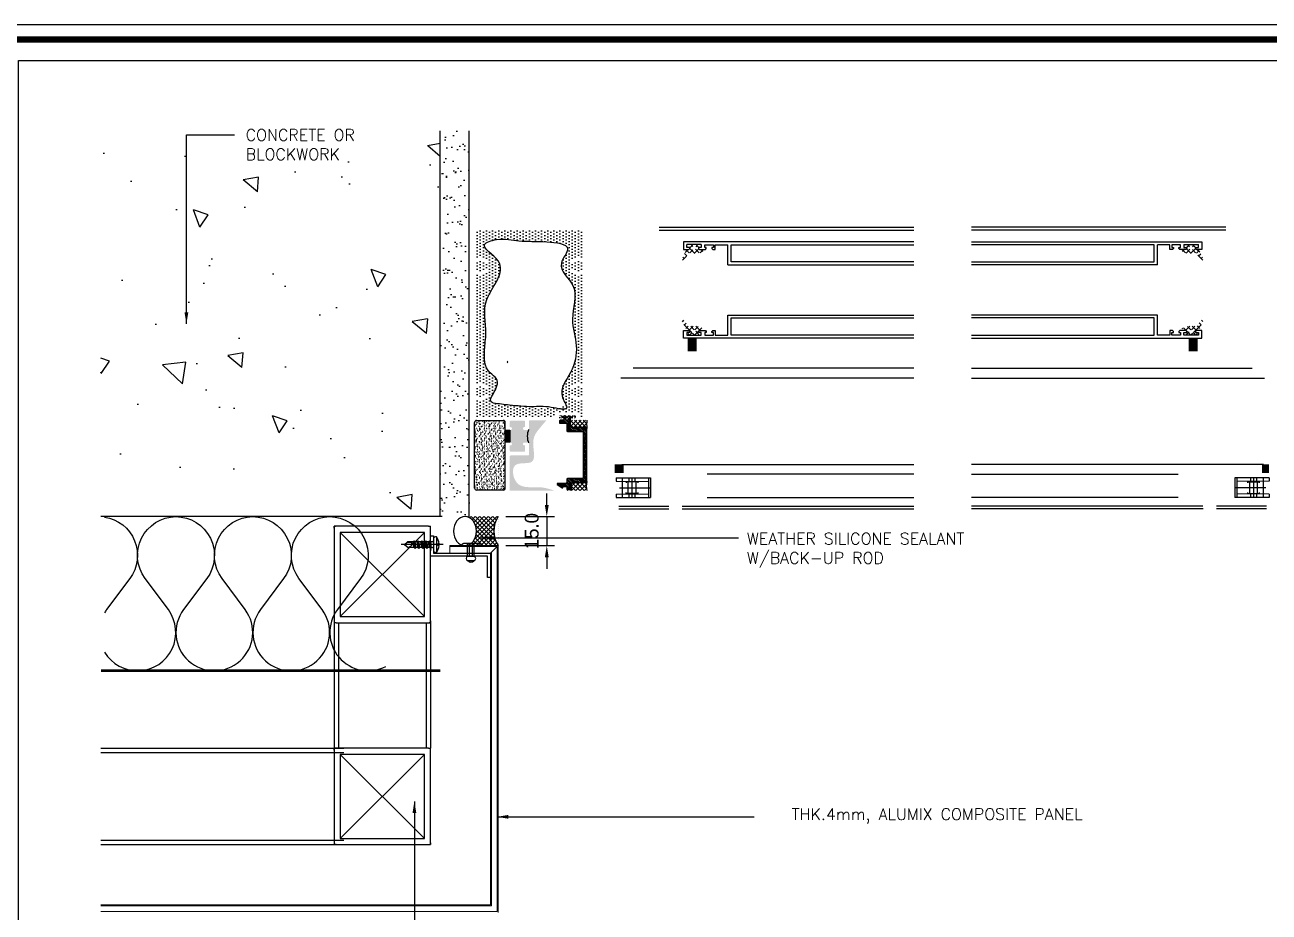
# Model space of a CAD drawing. Header units: millimetres. Extents: x 7297 to 60227, y -7497 to 19324.
# Drawn here: x 25309 to 25953, y 16685 to 17145 of the extents above; entities that cross this region are included whole.
import ezdxf

# ---------------------------------------------------------------- set-up
doc = ezdxf.new("R2010")
doc.units = ezdxf.units.MM
for name, color, linetype in [('NS_AL_MOLD', 7, 'Continuous'), ('NS_CAULKING', 8, 'Continuous'), ('NS_COL_D-GREY', 8, 'Continuous'), ('NS_COL_L-GREY', 8, 'Continuous'), ('NS_COL_RED', 1, 'Continuous'), ('NS_COL_WHITE', 7, 'Continuous'), ('NS_CON', 8, 'Continuous'), ('NS_CON_LINE', 2, 'Continuous'), ('NS_DIM', 1, 'Continuous'), ('NS_FORM', 7, 'Continuous'), ('NS_FRAME', 253, 'Continuous'), ('NS_INSUL', 8, 'Continuous'), ('NS_PIPE_FRAME', 2, 'Continuous'), ('NS_RIVET_SCREW', 1, 'Continuous'), ('NS_TEXT', 2, 'Continuous'), ('NS_WATERPROOF', 150, 'Continuous')]:
    doc.layers.add(name, color=color, linetype=linetype)
doc.layers.add('NS_AL_PANEL', color=32, linetype='Continuous', lineweight=9)
doc.styles.add('Expo M', font='Expo M.ttf')
doc.styles.add('style1', font='simplex.shx')
doc.dimstyles.new('N-SPACE', dxfattribs={"dimscale": 4, "dimtxt": 1.8, "dimasz": 1.5, "dimexe": 1, "dimexo": 1, "dimgap": 1, "dimtad": 1, "dimtoh": 1, "dimdec": 1, "dimzin": 1, "dimdsep": 46, "dimtxsty": 'Expo M', "dimcen": 2, "dimclrd": 1, "dimclre": 1, "dimclrt": 2, "dimadec": 1, "dimazin": 0, "dimtfac": 1, "dimtdec": 1, "dimtix": 1, "dimtmove": 1, "dimatfit": 3, "dimfxl": 1, "dimtolj": 1, "dimtzin": 1, "dimarcsym": 0})
pattern_1 = [(135, (30496.1913, -19213.9376), (-1.122532015, -1.122532015), []), (225, (30496.1913, -19213.9376), (1.122532015, -1.122532015), [])]
pattern_2 = [(135, (26974.8734, 16325.1865), (-1.3258252, -1.3258252), []), (225, (26974.8734, 16325.1865), (1.3258252, -1.3258252), [])]

# ---------------------------------------------------------------- blocks, each defined once
blk = doc.blocks.new('AL-TEMPLATE')
at = {"color": 7, "ltscale": 2}
blk.add_lwpolyline([(1972.34, 1515.25), (1972.34, 921.25), (2812.34, 921.25), (2812.34, 1515.25)], close=True, dxfattribs=at)
at = {"color": 8, "const_width": 2.5}
blk.add_lwpolyline([(1976.34, 1509.45), (2808.34, 1509.45), (2808.34, 927.05), (1976.34, 927.05)], close=True, dxfattribs=at)
at = {"color": 9}
blk.add_lwpolyline([(1984.07, 1501.32), (2709.08, 1501.32), (2709.08, 935.18), (1984.07, 935.18)], close=True, dxfattribs=at)
blk = doc.blocks.new('*D892')
at = {"layer": 'NS_DIM', "color": 1, "lineweight": -2, "transparency": 16777216}
for p, q in [((25579.14, 16896.06), (25579.14, 16902.06)), ((25557.94, 16890.06), (25583.14, 16890.06)), ((25579.14, 16890.06), (25579.14, 16875.06)), ((25557.94, 16875.06), (25583.14, 16875.06)), ((25579.14, 16869.06), (25579.14, 16863.06))]:
    blk.add_line(p, q, dxfattribs=at)
at = {"layer": 'NS_DIM', "color": 1, "transparency": 16777216}
for points in [[(25578.14, 16896.06), (25580.14, 16896.06), (25579.14, 16890.06)], [(25578.14, 16869.06), (25580.14, 16869.06), (25579.14, 16875.06)]]:
    blk.add_solid(points, dxfattribs=at)
at = {"layer": 'NS_DIM', "color": 2, "transparency": 16777216, "insert": (25571.36, 16882.56), "char_height": 7.2, "attachment_point": 5, "rotation": 90, "style": 'Expo M'}
blk.add_mtext('\\A1;15.0', dxfattribs=at)
blk = doc.blocks.new('피스')
for p, q in [((-4, 1.5), (-4, 1)), ((-4, 1.5), (4, 1.5)), ((-3, 0), (3, 0)), ((-0.5, 2.98), (-0.4, 2.3)), ((-0.4, 2.3), (0.4, 2.3)), ((0, 4.99), (0, -16.77)), ((0.5, 2.98), (0.4, 2.3)), ((4, 1.5), (4, 1)), ((2, -1.5), (-2, -2)), ((-1.5, -1.5), (-2, -2)), ((-2, -2), (-1.5, -2.5)), ((-1.5, -3.5), (-2, -4)), ((2, -3.5), (-2, -4)), ((-2, -4), (-1.5, -4.5)), ((-1.5, -5.5), (-2, -6)), ((2, -5.5), (-2, -6)), ((-2, -6), (-1.5, -6.5)), ((-1.5, -0.5), (-1.5, -1.5)), ((1.5, -1), (-1.5, -1.5)), ((1.5, -2), (-1.5, -2.5)), ((-1.5, -2.5), (-1.5, -3.5)), ((1.5, -3), (-1.5, -3.5)), ((1.5, -4), (-1.5, -4.5)), ((-1.5, -4.5), (-1.5, -5.5)), ((1.5, -5), (-1.5, -5.5)), ((1.5, -6), (-1.5, -6.5)), ((1.5, -0.5), (1.5, -1)), ((1.5, -1), (2, -1.5)), ((2, -1.5), (1.5, -2)), ((1.5, -2), (1.5, -3)), ((1.5, -3), (2, -3.5)), ((2, -3.5), (1.5, -4)), ((1.5, -4), (1.5, -5)), ((1.5, -5), (2, -5.5)), ((2, -5.5), (1.5, -6)), ((1.5, -6), (1.5, -7)), ((-1.5, -7.5), (-2, -8)), ((2, -7.5), (-2, -8)), ((-2, -8), (-1.5, -8.5)), ((-1.5, -9.5), (-2, -10)), ((2, -9.5), (-2, -10)), ((-2, -10), (-1.5, -10.5)), ((-1.5, -6.5), (-1.5, -7.5)), ((1.5, -7), (-1.5, -7.5)), ((1.5, -8), (-1.5, -8.5)), ((-1.5, -8.5), (-1.5, -9.5)), ((1.5, -9), (-1.5, -9.5)), ((1.5, -10), (-1.5, -10.5)), ((-1.5, -10.5), (-1.5, -13.5)), ((-1.27, -13.54), (-1.27, -11.97)), ((1.5, -13.03), (0.6, -11.47)), ((1.5, -7), (2, -7.5)), ((2, -7.5), (1.5, -8)), ((1.5, -8), (1.5, -9)), ((1.5, -9), (2, -9.5)), ((2, -9.5), (1.5, -10)), ((1.5, -10), (1.5, -13.03)), ((0, -15), (-1.5, -13.5)), ((0, -15), (-1.27, -13.54)), ((0, -15), (1.5, -13.03))]:
    blk.add_line(p, q)
for centre, radius, start, end in [((0, -3.08), 6.08, 94.71456, 131.11209), ((-3, 1), 1, 180, 270), ((-2, -0.5), 0.5, 0, 90), ((0, -3.08), 6.08, 48.88791, 85.28544), ((2, -0.5), 0.5, 90, 180), ((3, 1), 1, 270, 0), ((-0.27, -11.97), 1, 30.08633, 180)]:
    blk.add_arc(centre, radius, start, end)
blk = doc.blocks.new('N-SCREW')
blk.add_blockref('피스', (17.25, -1.03))
blk = doc.blocks.new('md-01')
blk.add_lwpolyline([(3059.78, 4337.63), (3059.78, 4328.63), (3043.28, 4328.63), (3030.28, 4328.63), (3030.28, 4316.13), (3031.78, 4316.13), (3031.78, 4327.13), (3043.28, 4327.13), (3061.28, 4327.13), (3061.28, 4330.13), (3060.98, 4330.43), (3061.28, 4330.73), (3060.98, 4331.03), (3061.28, 4331.33), (3060.98, 4331.63), (3061.28, 4331.93), (3060.98, 4332.23), (3061.28, 4332.53), (3060.98, 4332.83), (3061.28, 4333.13), (3060.98, 4333.43), (3061.28, 4333.73), (3060.98, 4334.03), (3061.28, 4334.33), (3060.98, 4334.63), (3061.28, 4334.93), (3061.28, 4337.63)], close=True)
at = {"xscale": -1, "rotation": 90}
blk.add_blockref('N-SCREW', (3058.75, 4350.38), dxfattribs=at)
blk = doc.blocks.new('*U98')
for p, q in [((1, 50), (0, 50)), ((0, 49), (0, 50)), ((0, 49), (0, 1)), ((49, 50), (1, 50)), ((3.2, 3.2), (46.8, 46.8)), ((46.8, 3.2), (3.2, 46.8)), ((49, 50), (50, 50)), ((50, 49), (50, 50)), ((50, 1), (50, 49)), ((0, 1), (0, 0)), ((1, 0), (0, 0)), ((50, 1), (50, 0)), ((1, 0), (49, 0)), ((49, 0), (50, 0))]:
    blk.add_line(p, q)
blk.add_lwpolyline([(3.2, 46.8), (3.2, 3.2), (46.8, 3.2), (46.8, 46.8)], close=True)
for centre, start, end in [((1, 49), 90, 180), ((49, 49), 0, 90), ((1, 1), 180, 270), ((49, 1), 270, 0)]:
    blk.add_arc(centre, 1, start, end)

msp = doc.modelspace()

# ---------------------------------------------------------------- hatches: boundary and pattern name
at = {"layer": 'NS_CAULKING'}
msp.add_hatch(color=256, dxfattribs=at).paths.add_polyline_path([(25567.48, 16936.47), (25567.93, 16936.47), (25567.93, 16939.27, 0.414214), (25567.43, 16939.77), (25560.43, 16939.77, 0.414214), (25559.93, 16939.27), (25559.93, 16936.47), (25560.38, 16936.47, -1), (25560.38, 16934.97), (25559.93, 16934.97), (25559.93, 16928.47), (25560.38, 16928.47, -1), (25560.38, 16926.97), (25559.93, 16926.97), (25559.93, 16924.27, 0.414214), (25560.43, 16923.77), (25567.43, 16923.77, 0.414214), (25567.93, 16924.27), (25567.93, 16926.97), (25567.48, 16926.97, -1), (25567.48, 16928.47), (25569.18, 16928.47, -0.198912), (25569.71, 16928.25, -0.200897), (25569.71, 16935.19, -0.198912), (25569.18, 16934.97), (25567.93, 16934.97), (25567.48, 16934.97, -1)])
h = msp.add_hatch(dxfattribs=at)
h.set_pattern_fill('ANSI37', color=256, scale=0.5, angle=90, style=0)
h.set_pattern_definition([(135, (63934.9938, -9242.3961), (-1.122532015, -1.122532015), []), (225, (63934.9938, -9242.3961), (1.122532015, -1.122532015), [])])
edge = h.paths.add_edge_path()
edge.add_ellipse((25536.79, 16882.56), major_axis=(0, -7.5), ratio=0.793089, start_angle=0, end_angle=180, ccw=False)
edge.add_line((25536.79, 16875.06), (25553.94, 16875.06))
edge.add_arc((25565.14, 16882.56), 13.48, 146.20705, 213.79295, ccw=False)
edge.add_line((25553.94, 16890.06), (25536.79, 16890.06))
at = {"layer": 'NS_COL_D-GREY'}
h = msp.add_hatch(dxfattribs=at)
h.set_pattern_fill('DOTS', color=256, angle=90, style=0)
h.set_pattern_definition([(90, (39351.1934, 11658.996), (-1.5875, 0.79375), [0, -1.5875])])
edge = h.paths.add_edge_path(flags=16)
edge.add_spline(control_points=[(25551.56, 16948.95), (25554.3, 16948.46), (25560.82, 16947.7), (25571.45, 16947), (25579.27, 16946.7), (25591.88, 16946.61), (25583.75, 16954.96), (25593.26, 16964.86), (25595.64, 16978.64), (25590.32, 16993.29), (25597.33, 17009.14), (25582.67, 17019.33), (25593.94, 17031.09), (25576.42, 17033.05), (25565.71, 17032.39), (25555.63, 17034.86), (25542.6, 17030.87), (25562.27, 17019.99), (25544.08, 17003.75), (25548.41, 16987.84), (25546.51, 16975.52), (25546.8, 16965.82), (25555.13, 16961.13), (25552.34, 16955.12), (25549.13, 16950), (25551.09, 16949.04), (25551.56, 16948.95)], knot_values=[0, 0, 0, 0, 8.363903, 20.005017, 29.990578, 38.123868, 42.18002, 55.775346, 69.953636, 83.874047, 101.000985, 114.398638, 122.462456, 133.741096, 148.243987, 159.952815, 166.607807, 177.571652, 198.479008, 216.031589, 224.605828, 236.724048, 241.361913, 249.492277, 253.598612, 255.01137, 255.01137, 255.01137, 255.01137], degree=3, periodic=0)
edge = h.paths.add_edge_path()
edge.add_arc((25595.13, 16943.77), 0.5, 360.00111, 450.00202)
edge.add_line((25595.13, 16944.27), (25584.73, 16944.27))
edge.add_arc((25584.73, 16943.77), 0.5, 90.00202, 180.00111)
edge.add_line((25584.23, 16943.77), (25584.23, 16942.27))
edge.add_arc((25583.73, 16942.27), 0.5, 270.00071, 360.00111, ccw=False)
edge.add_line((25583.73, 16941.77), (25541.64, 16941.77))
edge.add_line((25541.64, 16941.77), (25541.64, 16950.45))
edge.add_arc((25542.14, 16950.45), 0.5, 61.56311, 180, ccw=False)
edge.add_arc((25544.64, 16955.07), 4.75, 241.56311, 314.67438)
edge.add_arc((25547.27, 16952.4), 1, 314.67438, 494.67438)
edge.add_arc((25544.64, 16955.07), 2.75, 45.3234, 314.67438, ccw=False)
edge.add_arc((25547.27, 16957.73), 1, 225.3234, 360)
edge.add_line((25548.27, 16957.73), (25548.27, 16957.73))
edge.add_arc((25547.27, 16957.73), 1, 360.00058, 405.3234)
edge.add_arc((25544.64, 16955.07), 4.75, 405.3234, 478.43689)
edge.add_arc((25542.14, 16959.68), 0.5, 180, 298.43689, ccw=False)
edge.add_line((25541.64, 16959.68), (25541.64, 17015.45))
edge.add_arc((25542.14, 17015.45), 0.5, 61.56311, 180, ccw=False)
edge.add_arc((25544.64, 17020.07), 4.75, 241.56311, 314.67438)
edge.add_arc((25547.27, 17017.4), 1, 314.67438, 494.67438)
edge.add_arc((25544.64, 17020.07), 2.75, 45.3234, 314.67438, ccw=False)
edge.add_arc((25547.27, 17022.74), 1, 225.3234, 405.3234)
edge.add_arc((25544.64, 17020.07), 4.75, 405.3234, 478.43689)
edge.add_arc((25542.14, 17024.69), 0.5, 180, 298.43689, ccw=False)
edge.add_line((25541.64, 17024.69), (25541.64, 17038.37))
edge.add_line((25541.64, 17038.37), (25598.24, 17038.37))
edge.add_line((25598.24, 17038.37), (25598.24, 17024.69))
edge.add_arc((25597.74, 17024.69), 0.5, 241.56311, 360, ccw=False)
edge.add_arc((25595.24, 17020.07), 4.75, 421.56311, 494.6766)
edge.add_arc((25592.6, 17022.74), 1, 134.6766, 314.6766)
edge.add_arc((25595.24, 17020.07), 2.75, -134.67438, 134.6766, ccw=False)
edge.add_arc((25592.6, 17017.4), 1, 405.32562, 585.32562)
edge.add_arc((25595.24, 17020.07), 4.75, 225.32562, 298.43689)
edge.add_arc((25597.74, 17015.45), 0.5, 0, 118.43689, ccw=False)
edge.add_line((25598.24, 17015.45), (25598.24, 16959.68))
edge.add_arc((25597.74, 16959.68), 0.5, 241.56311, 360, ccw=False)
edge.add_arc((25595.24, 16955.07), 4.75, 421.56311, 494.6766)
edge.add_arc((25592.6, 16957.73), 1, 134.6766, 314.6766)
edge.add_arc((25595.24, 16955.07), 2.75, -134.67438, 134.6766, ccw=False)
edge.add_arc((25592.6, 16952.4), 1, 405.32562, 585.32562)
edge.add_arc((25595.24, 16955.07), 4.75, 225.32562, 298.43689)
edge.add_arc((25597.74, 16950.45), 0.5, 0, 118.43689, ccw=False)
edge.add_line((25598.24, 16950.45), (25598.24, 16942.27))
edge.add_arc((25597.74, 16942.27), 0.5, 270, 360, ccw=False)
edge.add_line((25597.74, 16941.77), (25596.13, 16941.77))
edge.add_arc((25596.13, 16942.27), 0.5, 180.00111, 270, ccw=False)
edge.add_line((25595.63, 16942.27), (25595.63, 16943.77))
edge = h.paths.add_edge_path()
edge.add_line((25585.93, 16941.07), (25587.93, 16941.07))
edge.add_line((25585.93, 16942.57), (25585.93, 16941.07))
edge.add_line((25593.93, 16942.57), (25585.93, 16942.57))
edge.add_line((25593.93, 16941.07), (25593.93, 16942.57))
edge.add_line((25591.93, 16941.07), (25593.93, 16941.07))
h = msp.add_hatch(dxfattribs=at)
h.set_pattern_fill('ANSI37', color=256, scale=15, angle=90, style=0)
h.set_pattern_definition(pattern_2)
edge = h.paths.add_edge_path(flags=16)
edge.add_arc((25654.54, 17029.72), 0.3, 90, 199.87076)
edge.add_arc((25661.89, 17032.38), 8.12, 199.87076, 208.29301)
edge.add_arc((25655.41, 17028.97), 0.8, 213.16009, 326.83991)
edge.add_arc((25648.93, 17032.38), 8.12, 331.70699, 340.12924)
edge.add_arc((25656.29, 17029.72), 0.3, 340.12924, 450)
edge.add_line((25656.29, 17030.02), (25654.54, 17030.02))
edge = h.paths.add_edge_path()
edge.add_arc((25653.08, 17026.58), 0.3, 9.59407, 136.96109, ccw=False)
edge.add_arc((25653.68, 17026.68), 0.3, 189.59407, 270)
edge.add_line((25653.68, 17026.38), (25656.78, 17026.38))
edge.add_arc((25652.76, 17045.97), 20, 281.60062, 289.43343)
edge.add_arc((25658.91, 17028.53), 1.5, 289.43343, 360)
edge.add_line((25660.41, 17028.53), (25660.41, 17028.57))
edge.add_line((25660.41, 17028.57), (25658.19, 17028.57))
edge.add_line((25658.19, 17028.57), (25657.69, 17029.07))
edge.add_line((25657.69, 17029.07), (25657.69, 17029.77))
edge.add_line((25657.69, 17029.77), (25658.01, 17029.77))
edge.add_line((25658.01, 17029.77), (25658.11, 17029.77))
edge.add_arc((25658.11, 17030.07), 0.3, 270, 400)
edge.add_line((25658.34, 17030.26), (25658.01, 17030.66))
edge.add_arc((25657.78, 17030.47), 0.3, 40, 90)
edge.add_line((25657.78, 17030.77), (25652.81, 17030.77))
edge.add_arc((25652.81, 17030.47), 0.3, 90, 120)
edge.add_line((25652.66, 17030.73), (25652.26, 17030.5))
edge.add_arc((25652.41, 17030.24), 0.3, 119.9997, 255.00028)
edge.add_line((25652.33, 17029.95), (25653.19, 17029.72))
edge.add_line((25653.19, 17029.72), (25653.19, 17029.07))
edge.add_line((25653.19, 17029.07), (25652.69, 17028.57))
edge.add_line((25652.69, 17028.57), (25651.9, 17028.57))
edge.add_arc((25651.9, 17028.07), 0.5, 90, 154.2937)
edge.add_line((25651.44, 17028.29), (25649.24, 17023.68))
edge.add_arc((25649.64, 17023.38), 0.5, 143.01777, 316.95174)
edge.add_line((25650.01, 17023.04), (25652.86, 17026.79))
h = msp.add_hatch(dxfattribs=at)
h.set_pattern_fill('ANSI37', color=256, scale=15, angle=90, style=0)
h.set_pattern_definition(pattern_2)
edge = h.paths.add_edge_path(flags=16)
edge.add_arc((25913.9, 17029.72), 0.3, 340.12924, 450)
edge.add_line((25913.9, 17030.02), (25912.15, 17030.02))
edge.add_arc((25912.15, 17029.72), 0.3, 90, 199.87076)
edge.add_arc((25919.51, 17032.38), 8.12, 199.87076, 208.29301)
edge.add_arc((25913.03, 17028.97), 0.8, 213.16009, 326.83991)
edge.add_arc((25906.54, 17032.38), 8.12, 331.70699, 340.12924)
edge = h.paths.add_edge_path()
edge.add_arc((25915.35, 17026.58), 0.3, 43.03891, 170.40593, ccw=False)
edge.add_line((25915.57, 17026.79), (25918.43, 17023.04))
edge.add_arc((25918.79, 17023.38), 0.5, 223.04826, 396.98223)
edge.add_line((25919.19, 17023.68), (25916.99, 17028.29))
edge.add_arc((25916.54, 17028.07), 0.5, 25.7063, 90)
edge.add_line((25916.54, 17028.57), (25915.75, 17028.57))
edge.add_line((25915.75, 17028.57), (25915.25, 17029.07))
edge.add_line((25915.25, 17029.07), (25915.25, 17029.72))
edge.add_line((25915.25, 17029.72), (25916.1, 17029.95))
edge.add_arc((25916.03, 17030.24), 0.3, 284.99972, 420.0003)
edge.add_line((25916.18, 17030.5), (25915.78, 17030.73))
edge.add_arc((25915.63, 17030.47), 0.3, 60, 90)
edge.add_line((25915.63, 17030.77), (25910.66, 17030.77))
edge.add_arc((25910.66, 17030.47), 0.3, 90, 140)
edge.add_line((25910.43, 17030.66), (25910.1, 17030.26))
edge.add_arc((25910.33, 17030.07), 0.3, 140, 270)
edge.add_line((25910.33, 17029.77), (25910.43, 17029.77))
edge.add_line((25910.43, 17029.77), (25910.75, 17029.77))
edge.add_line((25910.75, 17029.77), (25910.75, 17029.07))
edge.add_line((25910.75, 17029.07), (25910.25, 17028.57))
edge.add_line((25910.25, 17028.57), (25908.03, 17028.57))
edge.add_line((25908.03, 17028.57), (25908.03, 17028.53))
edge.add_arc((25909.53, 17028.53), 1.5, 180, 250.56657)
edge.add_arc((25915.68, 17045.97), 20, 250.56657, 258.39938)
edge.add_line((25911.66, 17026.38), (25914.76, 17026.38))
edge.add_arc((25914.76, 17026.68), 0.3, 270, 350.40593)
h = msp.add_hatch(dxfattribs=at)
h.set_pattern_fill('ANSI37', color=256, scale=15, angle=90, style=0)
h.set_pattern_definition(pattern_2)
edge = h.paths.add_edge_path(flags=16)
edge.add_arc((25654.54, 16985.42), 0.3, 160.12924, 270)
edge.add_line((25654.54, 16985.12), (25656.29, 16985.12))
edge.add_arc((25656.29, 16985.42), 0.3, 270, 379.87076)
edge.add_arc((25648.93, 16982.76), 8.12, 19.87076, 28.29301)
edge.add_arc((25655.41, 16986.17), 0.8, 33.16009, 146.83991)
edge.add_arc((25661.89, 16982.76), 8.12, 151.70699, 160.12924)
edge = h.paths.add_edge_path()
edge.add_arc((25653.08, 16988.55), 0.3, 223.03891, 350.40593, ccw=False)
edge.add_line((25652.86, 16988.35), (25650.01, 16992.1))
edge.add_arc((25649.64, 16991.76), 0.5, 43.04826, 216.98223)
edge.add_line((25649.24, 16991.46), (25651.44, 16986.85))
edge.add_arc((25651.9, 16987.07), 0.5, 205.7063, 270)
edge.add_line((25651.9, 16986.57), (25652.69, 16986.57))
edge.add_line((25652.69, 16986.57), (25653.19, 16986.07))
edge.add_line((25653.19, 16986.07), (25653.19, 16985.42))
edge.add_line((25653.19, 16985.42), (25652.33, 16985.19))
edge.add_arc((25652.41, 16984.9), 0.3, 104.99972, 240.0003)
edge.add_line((25652.26, 16984.64), (25652.66, 16984.41))
edge.add_arc((25652.81, 16984.67), 0.3, 240, 270)
edge.add_line((25652.81, 16984.37), (25657.78, 16984.37))
edge.add_arc((25657.78, 16984.67), 0.3, 270, 320)
edge.add_line((25658.01, 16984.48), (25658.34, 16984.88))
edge.add_arc((25658.11, 16985.07), 0.3, 320, 450)
edge.add_line((25658.11, 16985.37), (25658.01, 16985.37))
edge.add_line((25658.01, 16985.37), (25657.69, 16985.37))
edge.add_line((25657.69, 16985.37), (25657.69, 16986.07))
edge.add_line((25657.69, 16986.07), (25658.19, 16986.57))
edge.add_line((25658.19, 16986.57), (25660.41, 16986.57))
edge.add_line((25660.41, 16986.57), (25660.41, 16986.61))
edge.add_arc((25658.91, 16986.61), 1.5, 0, 70.56657)
edge.add_arc((25652.76, 16969.16), 20, 70.56657, 78.39938)
edge.add_line((25656.78, 16988.75), (25653.68, 16988.75))
edge.add_arc((25653.68, 16988.45), 0.3, 90, 170.40593)
h = msp.add_hatch(dxfattribs=at)
h.set_pattern_fill('ANSI37', color=256, scale=15, angle=90, style=0)
h.set_pattern_definition(pattern_2)
edge = h.paths.add_edge_path(flags=16)
edge.add_arc((25913.9, 16985.42), 0.3, 270, 379.87076)
edge.add_arc((25906.54, 16982.76), 8.12, 19.87076, 28.29301)
edge.add_arc((25913.03, 16986.17), 0.8, 33.16009, 146.83991)
edge.add_arc((25919.51, 16982.76), 8.12, 151.70699, 160.12924)
edge.add_arc((25912.15, 16985.42), 0.3, 160.12924, 270)
edge.add_line((25912.15, 16985.12), (25913.9, 16985.12))
edge = h.paths.add_edge_path()
edge.add_arc((25915.35, 16988.55), 0.3, 189.59407, 316.96109, ccw=False)
edge.add_arc((25914.76, 16988.45), 0.3, 9.59407, 90)
edge.add_line((25914.76, 16988.75), (25911.66, 16988.75))
edge.add_arc((25915.68, 16969.16), 20, 101.60062, 109.43343)
edge.add_arc((25909.53, 16986.61), 1.5, 109.43343, 180)
edge.add_line((25908.03, 16986.61), (25908.03, 16986.57))
edge.add_line((25908.03, 16986.57), (25910.25, 16986.57))
edge.add_line((25910.25, 16986.57), (25910.75, 16986.07))
edge.add_line((25910.75, 16986.07), (25910.75, 16985.37))
edge.add_line((25910.75, 16985.37), (25910.43, 16985.37))
edge.add_line((25910.43, 16985.37), (25910.33, 16985.37))
edge.add_arc((25910.33, 16985.07), 0.3, 90, 220)
edge.add_line((25910.1, 16984.88), (25910.43, 16984.48))
edge.add_arc((25910.66, 16984.67), 0.3, 220, 270)
edge.add_line((25910.66, 16984.37), (25915.63, 16984.37))
edge.add_arc((25915.63, 16984.67), 0.3, 270, 300)
edge.add_line((25915.78, 16984.41), (25916.18, 16984.64))
edge.add_arc((25916.03, 16984.9), 0.3, 299.9997, 435.00028)
edge.add_line((25916.1, 16985.19), (25915.25, 16985.42))
edge.add_line((25915.25, 16985.42), (25915.25, 16986.07))
edge.add_line((25915.25, 16986.07), (25915.75, 16986.57))
edge.add_line((25915.75, 16986.57), (25916.54, 16986.57))
edge.add_arc((25916.54, 16987.07), 0.5, 270, 334.2937)
edge.add_line((25916.99, 16986.85), (25919.19, 16991.46))
edge.add_arc((25918.79, 16991.76), 0.5, 323.01777, 496.95174)
edge.add_line((25918.43, 16992.1), (25915.57, 16988.35))
h = msp.add_hatch(dxfattribs=at)
h.set_pattern_fill('ANSI31', color=256, scale=0.2, angle=90, style=0)
h.set_pattern_definition([(135, (30496.1913, -19213.9376), (-0.449012806, -0.449012806), [])])
h.paths.add_polyline_path([(25599.94, 16935.77, 0.414213), (25599.44, 16936.27), (25591.94, 16936.27, -0.414213), (25591.44, 16936.77), (25591.44, 16941.37), (25590.94, 16941.37), (25589.94, 16940.07), (25589.44, 16940.07, -0.414214), (25588.94, 16940.57), (25588.94, 16941.77, 1), (25587.94, 16941.77), (25587.94, 16940.59, -0.426008), (25587.44, 16940.07), (25586.17, 16940.07, 0.37528), (25585.74, 16939.57), (25585.74, 16938.57), (25588.94, 16938.57, -0.414214), (25589.44, 16938.07), (25589.44, 16934.77, 0.414213), (25589.94, 16934.27), (25597.44, 16934.27, -0.414213), (25597.94, 16933.77), (25597.94, 16910.27, -0.414214), (25597.44, 16909.77), (25589.94, 16909.77, 0.414214), (25589.44, 16909.27), (25589.44, 16907.77, -0.414214), (25588.94, 16907.27), (25584.44, 16907.27), (25584.44, 16906.77), (25587.14, 16904.97), (25587.44, 16904.97), (25587.44, 16905.47, -0.414214), (25587.74, 16905.77), (25588.94, 16905.77, -0.414214), (25589.44, 16905.27), (25589.44, 16904.07), (25591.94, 16904.07), (25591.94, 16907.27, -0.414214), (25592.44, 16907.77), (25599.44, 16907.77, 0.414214), (25599.94, 16908.27)])
h = msp.add_hatch(dxfattribs=at)
h.set_pattern_fill('ANSI37', color=256, scale=0.5, angle=90, style=0)
h.set_pattern_definition(pattern_1)
h.paths.add_polyline_path([(25592.44, 16940.07, -1), (25592.44, 16941.07), (25593.94, 16941.07), (25593.94, 16942.57), (25585.94, 16942.57), (25585.94, 16941.07), (25587.44, 16941.07, -0.402517), (25587.94, 16940.59), (25587.94, 16941.77, -1), (25588.94, 16941.77), (25588.94, 16940.57, 0.414214), (25589.44, 16940.07), (25589.94, 16940.07), (25590.94, 16941.37), (25591.44, 16941.37), (25591.44, 16936.77, 0.414213), (25591.94, 16936.27), (25599.44, 16936.27, -0.323396), (25599.91, 16935.93, -0.080089), (25599.94, 16940.07)])
h = msp.add_hatch(dxfattribs=at)
h.set_pattern_fill('AR-SAND', color=256, angle=90, style=0)
h.set_pattern_definition([(127.5, (478964.7539, 44406.0706), (-1.926823769, -0.062993358), [0, -1.52, 0, -1.7, 0, -1.625]), (97.5, (478964.754, 44406.0706), (-2.822146065, 1.769776705), [0, -0.82, 0, -1.37, 0, -0.525]), (57.5, (478964.7539, 44404.8406), (-0.0056590535, 3.114141862), [0, -0.5, 0, -1.8, 0, -2.35]), (47.5, (478964.754, 44404.8406), (-0.877675565, 3.006126605), [0, -0.25, 0, -1.18, 0, -1.35])])
edge = h.paths.add_edge_path()
edge.add_arc((25556.62, 16938.91), 1, 360, 450)
edge.add_line((25556.62, 16939.91), (25542.73, 16939.91))
edge.add_arc((25542.73, 16938.91), 1, 90, 180)
edge.add_line((25541.73, 16938.91), (25541.73, 16904.86))
edge.add_arc((25542.73, 16904.86), 1, 180, 270)
edge.add_line((25542.73, 16903.86), (25556.62, 16903.86))
edge.add_arc((25556.62, 16904.86), 1, 270, 360)
edge.add_line((25557.62, 16904.86), (25557.62, 16938.91))
h = msp.add_hatch(dxfattribs=at)
h.set_pattern_fill('ANSI31', color=256, scale=3, angle=405, style=0)
h.set_pattern_definition([(90, (-435614.51594, 52407.87647), (0.375, 8e-17), [])])
h.paths.add_polyline_path([(25559.93, 16934.94), (25559.93, 16928.59), (25557.93, 16928.59), (25557.93, 16931.47), (25558.23, 16931.77), (25557.93, 16932.07), (25557.93, 16934.94)])
h = msp.add_hatch(dxfattribs=at)
h.set_pattern_fill('AR-SAND', color=256, scale=0.5, angle=90, style=0)
h.set_pattern_definition([(127.5, (483063.3115, 33296.4123), (-0.9634118845, -0.031496679), [0, -0.76, 0, -0.85, 0, -0.8125]), (97.5, (483063.3115, 33296.4123), (-1.4110730326, 0.8848883526), [0, -0.41, 0, -0.685, 0, -0.2625]), (57.5, (483063.3115, 33295.7973), (-0.0028295268, 1.5570709309), [0, -0.25, 0, -0.9, 0, -1.175]), (47.5, (483063.3115, 33295.7973), (-0.4388377825, 1.5030633023), [0, -0.125, 0, -0.59, 0, -0.675])])
edge = h.paths.add_edge_path()
edge.add_arc((25560.43, 16921.27), 0.5, 90, 180, ccw=False)
edge.add_line((25560.43, 16921.77), (25569.43, 16921.77))
edge.add_arc((25569.43, 16922.27), 0.5, 270, 360)
edge.add_line((25569.93, 16922.27), (25569.93, 16927.72))
edge.add_arc((25569.18, 16927.72), 0.75, 360, 450)
edge.add_line((25569.18, 16928.47), (25567.48, 16928.47))
edge.add_arc((25567.48, 16927.72), 0.75, 90, 270)
edge.add_line((25567.48, 16926.97), (25567.93, 16926.97))
edge.add_line((25567.93, 16926.97), (25567.93, 16924.27))
edge.add_arc((25567.43, 16924.27), 0.5, 270, 360, ccw=False)
edge.add_line((25567.43, 16923.77), (25560.43, 16923.77))
edge.add_arc((25560.43, 16924.27), 0.5, 180, 270, ccw=False)
edge.add_line((25559.93, 16924.27), (25559.93, 16926.97))
edge.add_line((25559.93, 16926.97), (25560.38, 16926.97))
edge.add_arc((25560.38, 16927.72), 0.75, 270, 450)
edge.add_line((25560.38, 16928.47), (25559.93, 16928.47))
edge.add_line((25559.93, 16928.47), (25559.93, 16934.97))
edge.add_line((25559.93, 16934.97), (25560.38, 16934.97))
edge.add_arc((25560.38, 16935.72), 0.75, 270, 450)
edge.add_line((25560.38, 16936.47), (25559.93, 16936.47))
edge.add_line((25559.93, 16936.47), (25559.93, 16939.27))
edge.add_arc((25560.43, 16939.27), 0.5, 90, 180, ccw=False)
edge.add_line((25560.43, 16939.77), (25567.43, 16939.77))
edge.add_arc((25567.43, 16939.27), 0.5, 0, 90, ccw=False)
edge.add_line((25567.93, 16939.27), (25567.93, 16936.47))
edge.add_line((25567.93, 16936.47), (25567.48, 16936.47))
edge.add_arc((25567.48, 16935.72), 0.75, 450, 630)
edge.add_line((25567.48, 16934.97), (25567.93, 16934.97))
edge.add_line((25567.93, 16934.97), (25569.18, 16934.97))
edge.add_arc((25569.18, 16935.72), 0.75, 270, 360)
edge.add_line((25569.93, 16935.72), (25569.93, 16939.57))
edge.add_arc((25570.43, 16939.57), 0.5, 90.00236, 180, ccw=False)
edge.add_line((25570.43, 16940.07), (25579.02, 16940.07))
edge.add_spline(control_points=[(25579.02, 16940.06), (25577.66, 16938.51), (25575.55, 16936.07), (25572.37, 16931.95), (25571.73, 16926.35), (25574.17, 16915.91), (25559.99, 16919.71), (25562.67, 16903.38), (25574.55, 16906.38), (25580.76, 16904.31), (25582.99, 16903.57)], knot_values=[0.006345, 0.006345, 0.006345, 0.006345, 6.244667, 9.750719, 15.185216, 23.6789, 32.504152, 41.489691, 54.23012, 61.388626, 61.388626, 61.388626, 61.388626], degree=3, periodic=0)
edge.add_line((25582.99, 16903.57), (25559.93, 16903.57))
edge.add_line((25559.93, 16903.57), (25559.93, 16921.27))
h = msp.add_hatch(dxfattribs=at)
h.set_pattern_fill('ANSI37', color=256, scale=0.5, angle=90, style=0)
h.set_pattern_definition(pattern_1)
h.paths.add_polyline_path([(25592.44, 16907.77, 0.414214), (25591.94, 16907.27), (25591.94, 16904.07), (25589.63, 16904.07), (25589.63, 16903.57), (25599.94, 16903.57, -0.133993), (25599.87, 16908.01, -0.26546), (25599.44, 16907.77)])
at = {"layer": 'NS_CON'}
h = msp.add_hatch(dxfattribs=at)
h.set_pattern_fill('AR-CONC', color=256, scale=0.5, angle=90, style=0)
h.set_pattern_definition([(140, (38381.146, 18999.47), (7.96954, 91.09233), [9.525, -104.775]), (85, (38381.15, 18999.47), (-95.5284, -17.6217), [7.62, -83.8203]), (190.45144, (38381.81, 19007.06), (-87.5589, 73.4706), [8.095, -89.0451]), (136.1842, (38355.75, 18999.47), (21.0212, 135.5395), [14.2875, -157.1625]), (186.6356, (38357.5, 19010.77), (-123.713, 118.7021), [12.1425, -133.5678]), (81.1842, (38355.75, 18999.47), (-123.713, 118.702), [11.43, -125.7299]), (111, (38362.096, 19012.17), (51.1326, 75.8072), [9.525, -104.775]), (56, (38362.1, 19012.17), (-92.094, 30.901), [7.62, -83.82]), (161.45145, (38366.36, 19018.49), (-40.9614, 106.7082), [8.095, -89.045]), (127.5, (38381.146, 18999.473), (-42.27752, 1.5443), [0, -82.804, 0, -85.09, 0, -84.1375]), (97.5, (38381.146, 18999.473), (-50.09029, 33.40983), [0, -48.514, 0, -80.899, 0, -32.0675]), (57.5, (38381.146, 18971.152), (2.86437, 67.7953), [0, -31.75, 0, -99.06, 0, -131.445]), (47.5, (38381.146, 18958.45), (-12.71325, 74.0646), [0, -41.275, 0, -65.786, 0, -93.345])])
h.paths.add_polyline_path([(25348.12, 17090.06), (25348.12, 16890.06), (25523.94, 16890.06), (25523.94, 17090.06)])
at = {"layer": 'NS_CON', "ltscale": 0.5}
h = msp.add_hatch(dxfattribs=at)
h.set_pattern_fill('AR-SAND', color=256, scale=5)
h.set_pattern_definition([(37.5, (-3168941.507, -125390.933), (-0.31496679, 9.634118845), [0, -7.6, 0, -8.5, 0, -8.125]), (7.5, (-3168941.507, -125390.933), (8.848883526, 14.110730326), [0, -4.1, 0, -6.85, 0, -2.625]), (327.5, (-3168947.657, -125390.933), (15.570709309, 0.028295268), [0, -2.5, 0, -9, 0, -11.75]), (317.5, (-3168947.657, -125390.933), (15.030633023, 4.388377825), [0, -1.25, 0, -5.9, 0, -6.75])])
h.paths.add_polyline_path([(25538.94, 17090.06), (25523.94, 17090.06), (25523.94, 16890.06), (25538.94, 16890.06)])

# ---------------------------------------------------------------- linework, layer by layer
at = {"layer": 'NS_AL_PANEL'}
for p, q in [((25528.94, 16875.06, 0), (25553.94, 16875.06, 0)), ((25528.94, 16875.06, 0), (25528.94, 16871.06, 0)), ((25528.94, 16874.56, 0), (25553.44, 16874.56, 0)), ((25549.94, 16871.06, 0), (25553.44, 16874.56, 0)), ((25549.94, 16688.84, 0), (25549.94, 16871.06, 0)), ((25550.44, 16688.34, 0), (25550.44, 16871.56, 0)), ((25553.44, 16685.34, 0), (25553.44, 16874.56, 0)), ((25553.94, 16684.84, 0), (25553.94, 16875.06, 0)), ((25549.94, 16688.84, 0), (25348.12, 16688.84, 0)), ((25550.44, 16688.34, 0), (25348.12, 16688.34, 0)), ((25553.44, 16685.34, 0), (25348.12, 16685.34, 0))]:
    msp.add_line(p, q, dxfattribs=at)
at = {"layer": 'NS_CAULKING'}
for centre, radius, start, end in [((25558.47, 16970.3, 0), 0.462, 292.5, 67.5), ((25565.14, 16882.56, 0), 13.48, 146.20705, 213.79295)]:
    msp.add_arc(centre, radius, start, end, dxfattribs=at)
at = {"layer": 'NS_CAULKING', "extrusion": (0, 0, -1)}
msp.add_ellipse((25536.79, 16882.56, 0), major_axis=(0, -7.5), ratio=0.793089, dxfattribs=at)
at = {"layer": 'NS_COL_D-GREY'}
for p, q in [((25637.44, 17040.07, 0), (25769.22, 17040.07, 0)), ((25637.44, 17038.47, 0), (25769.22, 17038.47, 0)), ((25931, 17038.47, 0), (25799.22, 17038.47, 0)), ((25769.22, 17032.57, 0), (25649.94, 17032.57, 0)), ((25649.94, 17032.57, 0), (25649.94, 17028.57, 0)), ((25651.69, 17029.57, 0), (25651.69, 17031.07, 0)), ((25659.19, 17031.07, 0), (25651.69, 17031.07, 0)), ((25659.19, 17031.07, 0), (25659.19, 17029.57, 0)), ((25660.94, 17030.97, 0), (25665.44, 17030.97, 0)), ((25660.94, 17029.57, 0), (25660.94, 17030.97, 0)), ((25665.44, 17030.97, 0), (25665.44, 17029.57, 0)), ((25666.44, 17030.97, 0), (25672.94, 17030.97, 0)), ((25666.44, 17028.57, 0), (25666.44, 17030.97, 0)), ((25672.94, 17020.57, 0), (25672.94, 17030.97, 0)), ((25674.64, 17030.97, 0), (25769.22, 17030.97, 0)), ((25674.64, 17022.07, 0), (25674.64, 17030.97, 0)), ((25799.22, 17032.57, 0), (25918.5, 17032.57, 0)), ((25893.8, 17030.97, 0), (25799.22, 17030.97, 0)), ((25893.8, 17022.07, 0), (25893.8, 17030.97, 0)), ((25895.5, 17020.57, 0), (25895.5, 17030.97, 0)), ((25902, 17030.97, 0), (25895.5, 17030.97, 0)), ((25902, 17028.57, 0), (25902, 17030.97, 0)), ((25903, 17030.97, 0), (25903, 17029.57, 0)), ((25907.5, 17030.97, 0), (25903, 17030.97, 0)), ((25907.5, 17029.57, 0), (25907.5, 17030.97, 0)), ((25909.25, 17031.07, 0), (25916.75, 17031.07, 0)), ((25909.25, 17031.07, 0), (25909.25, 17029.57, 0)), ((25916.75, 17029.57, 0), (25916.75, 17031.07, 0)), ((25918.5, 17032.57, 0), (25918.5, 17028.57, 0)), ((25649.94, 17028.57, 0), (25652.69, 17028.57, 0)), ((25653.19, 17029.57, 0), (25651.69, 17029.57, 0)), ((25652.69, 17028.57, 0), (25653.19, 17029.07, 0)), ((25653.19, 17029.07, 0), (25653.19, 17029.57, 0)), ((25659.19, 17029.57, 0), (25657.69, 17029.57, 0)), ((25657.69, 17029.57, 0), (25657.69, 17029.07, 0)), ((25657.69, 17029.07, 0), (25658.19, 17028.57, 0)), ((25658.19, 17028.57, 0), (25661.29, 17028.57, 0)), ((25661.79, 17029.57, 0), (25660.94, 17029.57, 0)), ((25661.29, 17028.57, 0), (25661.79, 17029.07, 0)), ((25661.79, 17029.07, 0), (25661.79, 17029.57, 0)), ((25664.59, 17029.57, 0), (25664.59, 17029.07, 0)), ((25665.44, 17029.57, 0), (25664.59, 17029.57, 0)), ((25664.59, 17029.07, 0), (25665.09, 17028.57, 0)), ((25665.09, 17028.57, 0), (25666.44, 17028.57, 0)), ((25903.35, 17028.57, 0), (25902, 17028.57, 0)), ((25903, 17029.57, 0), (25903.85, 17029.57, 0)), ((25903.85, 17029.07, 0), (25903.35, 17028.57, 0)), ((25903.85, 17029.57, 0), (25903.85, 17029.07, 0)), ((25906.65, 17029.57, 0), (25907.5, 17029.57, 0)), ((25906.65, 17029.07, 0), (25906.65, 17029.57, 0)), ((25907.15, 17028.57, 0), (25906.65, 17029.07, 0)), ((25910.25, 17028.57, 0), (25907.15, 17028.57, 0)), ((25909.25, 17029.57, 0), (25910.75, 17029.57, 0)), ((25910.75, 17029.07, 0), (25910.25, 17028.57, 0)), ((25910.75, 17029.57, 0), (25910.75, 17029.07, 0)), ((25915.25, 17029.07, 0), (25915.25, 17029.57, 0)), ((25915.25, 17029.57, 0), (25916.75, 17029.57, 0)), ((25915.75, 17028.57, 0), (25915.25, 17029.07, 0)), ((25918.5, 17028.57, 0), (25915.75, 17028.57, 0)), ((25672.94, 17020.57, 0), (25769.22, 17020.57, 0)), ((25769.22, 17022.07, 0), (25674.64, 17022.07, 0)), ((25799.22, 17022.07, 0), (25893.8, 17022.07, 0)), ((25895.5, 17020.57, 0), (25799.22, 17020.57, 0)), ((25672.94, 16984.17, 0), (25672.94, 16994.57, 0)), ((25672.94, 16994.57, 0), (25769.22, 16994.57, 0)), ((25674.64, 16993.07, 0), (25769.22, 16993.07, 0)), ((25674.64, 16984.17, 0), (25674.64, 16993.07, 0)), ((25895.5, 16994.57, 0), (25799.22, 16994.57, 0)), ((25893.8, 16993.07, 0), (25799.22, 16993.07, 0)), ((25893.8, 16984.17, 0), (25893.8, 16993.07, 0)), ((25895.5, 16984.17, 0), (25895.5, 16994.57, 0)), ((25649.94, 16986.57, 0), (25652.69, 16986.57, 0)), ((25649.94, 16982.57, 0), (25649.94, 16986.57, 0)), ((25652.69, 16986.57, 0), (25653.19, 16986.07, 0)), ((25653.19, 16986.07, 0), (25653.19, 16985.57, 0)), ((25657.69, 16986.07, 0), (25658.19, 16986.57, 0)), ((25657.69, 16985.57, 0), (25657.69, 16986.07, 0)), ((25658.19, 16986.57, 0), (25661.29, 16986.57, 0)), ((25661.29, 16986.57, 0), (25661.79, 16986.07, 0)), ((25661.79, 16986.07, 0), (25661.79, 16985.57, 0)), ((25664.59, 16986.07, 0), (25665.09, 16986.57, 0)), ((25664.59, 16985.57, 0), (25664.59, 16986.07, 0)), ((25665.09, 16986.57, 0), (25666.44, 16986.57, 0)), ((25666.44, 16986.57, 0), (25666.44, 16984.17, 0)), ((25902, 16986.57, 0), (25902, 16984.17, 0)), ((25903.35, 16986.57, 0), (25902, 16986.57, 0)), ((25903.85, 16986.07, 0), (25903.35, 16986.57, 0)), ((25903.85, 16985.57, 0), (25903.85, 16986.07, 0)), ((25907.15, 16986.57, 0), (25906.65, 16986.07, 0)), ((25906.65, 16986.07, 0), (25906.65, 16985.57, 0)), ((25910.25, 16986.57, 0), (25907.15, 16986.57, 0)), ((25910.75, 16986.07, 0), (25910.25, 16986.57, 0)), ((25910.75, 16985.57, 0), (25910.75, 16986.07, 0)), ((25915.75, 16986.57, 0), (25915.25, 16986.07, 0)), ((25915.25, 16986.07, 0), (25915.25, 16985.57, 0)), ((25918.5, 16986.57, 0), (25915.75, 16986.57, 0)), ((25918.5, 16982.57, 0), (25918.5, 16986.57, 0)), ((25769.22, 16982.57, 0), (25649.94, 16982.57, 0)), ((25651.69, 16985.57, 0), (25651.69, 16984.07, 0)), ((25653.19, 16985.57, 0), (25651.69, 16985.57, 0)), ((25651.69, 16984.07, 0), (25659.19, 16984.07, 0)), ((25652.44, 16982.57, 0), (25652.44, 16975.76, 0)), ((25652.94, 16982.57, 0), (25652.94, 16975.76, 0)), ((25653.44, 16982.57, 0), (25653.44, 16975.76, 0)), ((25653.94, 16982.57, 0), (25653.94, 16975.76, 0)), ((25654.44, 16982.57, 0), (25654.44, 16975.76, 0)), ((25654.94, 16982.57, 0), (25654.94, 16975.76, 0)), ((25655.44, 16982.57, 0), (25655.44, 16975.76, 0)), ((25655.94, 16982.57, 0), (25655.94, 16975.76, 0)), ((25656.44, 16982.57, 0), (25656.44, 16975.76, 0)), ((25659.19, 16985.57, 0), (25657.69, 16985.57, 0)), ((25659.19, 16984.07, 0), (25659.19, 16985.57, 0)), ((25660.94, 16985.57, 0), (25660.94, 16984.17, 0)), ((25661.79, 16985.57, 0), (25660.94, 16985.57, 0)), ((25660.94, 16984.17, 0), (25665.44, 16984.17, 0)), ((25665.44, 16985.57, 0), (25664.59, 16985.57, 0)), ((25665.44, 16984.17, 0), (25665.44, 16985.57, 0)), ((25666.44, 16984.17, 0), (25672.94, 16984.17, 0)), ((25769.22, 16984.17, 0), (25674.64, 16984.17, 0)), ((25799.22, 16984.17, 0), (25893.8, 16984.17, 0)), ((25799.22, 16982.57, 0), (25918.5, 16982.57, 0)), ((25902, 16984.17, 0), (25895.5, 16984.17, 0)), ((25903, 16985.57, 0), (25903.85, 16985.57, 0)), ((25903, 16984.17, 0), (25903, 16985.57, 0)), ((25907.5, 16984.17, 0), (25903, 16984.17, 0)), ((25906.65, 16985.57, 0), (25907.5, 16985.57, 0)), ((25907.5, 16985.57, 0), (25907.5, 16984.17, 0)), ((25909.25, 16985.57, 0), (25910.75, 16985.57, 0)), ((25909.25, 16984.07, 0), (25909.25, 16985.57, 0)), ((25916.75, 16984.07, 0), (25909.25, 16984.07, 0)), ((25912, 16982.57, 0), (25912, 16975.76, 0)), ((25912.5, 16982.57, 0), (25912.5, 16975.76, 0)), ((25913, 16982.57, 0), (25913, 16975.76, 0)), ((25913.5, 16982.57, 0), (25913.5, 16975.76, 0)), ((25914, 16982.57, 0), (25914, 16975.76, 0)), ((25914.5, 16982.57, 0), (25914.5, 16975.76, 0)), ((25915, 16982.57, 0), (25915, 16975.76, 0)), ((25915.25, 16985.57, 0), (25916.75, 16985.57, 0)), ((25915.5, 16982.57, 0), (25915.5, 16975.76, 0)), ((25916, 16982.57, 0), (25916, 16975.76, 0)), ((25916.75, 16985.57, 0), (25916.75, 16984.07, 0)), ((25769.22, 16967.07, 0), (25623.94, 16967.07, 0)), ((25799.22, 16967.07, 0), (25944.5, 16967.07, 0)), ((25769.22, 16961.76, 0), (25617.44, 16961.76, 0)), ((25799.22, 16961.76, 0), (25951, 16961.76, 0)), ((25541.73, 16904.86, 0), (25541.73, 16938.91, 0)), ((25542.73, 16939.91, 0), (25556.62, 16939.91, 0)), ((25557.62, 16904.86, 0), (25557.62, 16938.91, 0)), ((25614.54, 16917.07, 0), (25614.54, 16912.76, 0)), ((25615.04, 16917.07, 0), (25615.04, 16912.76, 0)), ((25615.54, 16917.07, 0), (25615.54, 16912.76, 0)), ((25616.04, 16917.07, 0), (25616.04, 16912.76, 0)), ((25616.54, 16917.07, 0), (25616.54, 16912.76, 0)), ((25617.04, 16917.07, 0), (25617.04, 16912.76, 0)), ((25617.54, 16917.07, 0), (25617.54, 16912.76, 0)), ((25617.94, 16917.07, 0), (25769.22, 16917.07, 0)), ((25618.04, 16917.07, 0), (25618.04, 16912.76, 0)), ((25618.54, 16917.07, 0), (25618.54, 16912.76, 0)), ((25950.5, 16917.07, 0), (25799.22, 16917.07, 0)), ((25949.9, 16917.07, 0), (25949.9, 16912.76, 0)), ((25950.4, 16917.07, 0), (25950.4, 16912.76, 0)), ((25950.9, 16917.07, 0), (25950.9, 16912.76, 0)), ((25951.4, 16917.07, 0), (25951.4, 16912.76, 0)), ((25951.9, 16917.07, 0), (25951.9, 16912.76, 0)), ((25952.4, 16917.07, 0), (25952.4, 16912.76, 0)), ((25952.9, 16917.07, 0), (25952.9, 16912.76, 0)), ((25615.11, 16910.13, 0), (25615.11, 16908.41, 0)), ((25615.11, 16910.13, 0), (25632.84, 16910.13, 0)), ((25615.11, 16908.41, 0), (25631.82, 16908.26, 0)), ((25618.15, 16910.13, 0), (25618.15, 16900, 0)), ((25621.69, 16910.13, 0), (25621.69, 16908.35, 0)), ((25623.21, 16910.13, 0), (25623.21, 16900, 0)), ((25624.73, 16910.13, 0), (25624.73, 16908.32, 0)), ((25631.82, 16910.13, 0), (25631.82, 16900, 0)), ((25632.84, 16910.13, 0), (25632.84, 16900, 0)), ((25769.22, 16912.07, 0), (25662.24, 16912.07, 0)), ((25799.22, 16912.07, 0), (25906.2, 16912.07, 0)), ((25935.6, 16910.13, 0), (25935.6, 16900, 0)), ((25953.33, 16910.13, 0), (25935.6, 16910.13, 0)), ((25936.62, 16910.13, 0), (25936.62, 16900, 0)), ((25953.33, 16908.41, 0), (25936.62, 16908.26, 0)), ((25943.71, 16910.13, 0), (25943.71, 16908.32, 0)), ((25945.23, 16910.13, 0), (25945.23, 16900, 0)), ((25946.75, 16910.13, 0), (25946.75, 16908.35, 0)), ((25950.29, 16910.13, 0), (25950.29, 16900, 0)), ((25953.33, 16910.13, 0), (25953.33, 16908.41, 0)), ((25556.62, 16903.86, 0), (25542.73, 16903.86, 0)), ((25615.11, 16901.73, 0), (25631.82, 16901.88, 0)), ((25616.83, 16905.07, 0), (25632.84, 16905.07, 0)), ((25626.25, 16908.16, 0), (25620.17, 16908.16, 0)), ((25620.17, 16902.54, 0), (25620.17, 16901.98, 0)), ((25626.25, 16901.98, 0), (25620.17, 16901.98, 0)), ((25620.28, 16908.16, 0), (25620.28, 16907.6, 0)), ((25621.19, 16908.16, 0), (25621.19, 16901.98, 0)), ((25625.24, 16908.16, 0), (25625.24, 16901.98, 0)), ((25626.25, 16908.16, 0), (25626.25, 16907.6, 0)), ((25626.25, 16902.54, 0), (25626.25, 16901.98, 0)), ((25951.61, 16905.07, 0), (25935.6, 16905.07, 0)), ((25953.33, 16901.73, 0), (25936.62, 16901.88, 0)), ((25942.19, 16908.16, 0), (25948.27, 16908.16, 0)), ((25942.19, 16908.16, 0), (25942.19, 16907.6, 0)), ((25942.19, 16902.54, 0), (25942.19, 16901.98, 0)), ((25942.19, 16901.98, 0), (25948.27, 16901.98, 0)), ((25943.2, 16908.16, 0), (25943.2, 16901.98, 0)), ((25947.25, 16908.16, 0), (25947.25, 16901.98, 0)), ((25948.16, 16908.16, 0), (25948.16, 16907.6, 0)), ((25948.27, 16902.54, 0), (25948.27, 16901.98, 0)), ((25615.11, 16901.73, 0), (25615.11, 16900, 0)), ((25615.11, 16900, 0), (25632.84, 16900, 0)), ((25621.69, 16901.79, 0), (25621.69, 16900, 0)), ((25624.73, 16901.82, 0), (25624.73, 16900, 0)), ((25906.2, 16900.07, 0), (25799.22, 16900.07, 0)), ((25953.33, 16900, 0), (25935.6, 16900, 0)), ((25943.71, 16901.82, 0), (25943.71, 16900, 0)), ((25946.75, 16901.79, 0), (25946.75, 16900, 0)), ((25953.33, 16901.73, 0), (25953.33, 16900, 0))]:
    msp.add_line(p, q, dxfattribs=at)
at = {"layer": 'NS_COL_D-GREY', "elevation": 0}
msp.add_lwpolyline([(25589.94, 16909.77, 0.414214), (25589.44, 16909.27), (25589.44, 16907.77, -0.414214), (25588.94, 16907.27), (25584.44, 16907.27), (25584.44, 16906.77), (25587.14, 16904.97), (25587.44, 16904.97), (25587.44, 16905.47, -0.414214), (25587.74, 16905.77), (25588.94, 16905.77, -0.414214), (25589.44, 16905.27), (25589.44, 16904.07), (25591.94, 16904.07), (25591.94, 16907.27, -0.414214), (25592.44, 16907.77), (25599.44, 16907.77, 0.414214), (25599.94, 16908.27), (25599.94, 16935.77, 0.414213), (25599.44, 16936.27), (25591.94, 16936.27, -0.414213), (25591.44, 16936.77), (25591.44, 16941.37), (25590.94, 16941.37), (25589.94, 16940.07), (25589.44, 16940.07, -0.414214), (25588.94, 16940.57), (25588.94, 16941.77, 1), (25587.94, 16941.77), (25587.94, 16940.57, -0.414214), (25587.44, 16940.07), (25586.24, 16940.07, 0.414214), (25585.74, 16939.57), (25585.74, 16938.57), (25588.94, 16938.57, -0.414214), (25589.44, 16938.07), (25589.44, 16934.77, 0.414213), (25589.94, 16934.27), (25597.44, 16934.27, -0.414213), (25597.94, 16933.77), (25597.94, 16910.27, -0.414214), (25597.44, 16909.77)], format="xyb", close=True, dxfattribs=at)
msp.add_lwpolyline([(25559.93, 16934.94), (25559.93, 16928.59), (25557.93, 16928.59), (25557.93, 16931.47), (25558.23, 16931.77), (25557.93, 16932.07), (25557.93, 16934.94)], close=True, dxfattribs=at)
at = {"layer": 'NS_COL_D-GREY'}
for centre, radius, start, end in [((25542.73, 16938.91, 0), 1, 90, 180), ((25556.62, 16938.91, 0), 1, 0, 90), ((25578, 16931.72, 0), 8.98, 157.28131, 202.71869), ((25612.76, 16937.92, 0), 13, 170.4913, 189.5087), ((25542.73, 16904.86, 0), 1, 180, 270), ((25556.62, 16904.86, 0), 1, 270, 0), ((25608.05, 16905.92, 0), 8.45, 163.84052, 196.15405)]:
    msp.add_arc(centre, radius, start, end, dxfattribs=at)
at = {"layer": 'NS_COL_D-GREY', "start_tangent": (0.98405, -0.177894), "end_tangent": (0.98405, -0.177894)}
msp.add_spline([(25551.56, 16948.95, 0), (25559.85, 16947.87, 0), (25571.46, 16947.04, 0), (25581.44, 16946.71, 0), (25589.4, 16946.3, 0), (25587.33, 16951.86, 0), (25591.48, 16964.81, 0), (25594.41, 16978.68, 0), (25592.42, 16992.46, 0), (25592.75, 17009.58, 0), (25586.7, 17021.53, 0), (25589.93, 17028.92, 0), (25579.23, 17032.49, 0), (25564.74, 17033.08, 0), (25553.05, 17033.66, 0), (25546.91, 17031.09, 0), (25553.88, 17022.63, 0), (25548.07, 17002.54, 0), (25547.56, 16985, 0), (25546.9, 16976.45, 0), (25549.72, 16964.66, 0), (25553.12, 16961.51, 0), (25551.3, 16953.58, 0), (25550.3, 16949.6, 0), (25551.56, 16948.95, 0)], degree=3, dxfattribs=at)
at = {"layer": 'NS_COL_L-GREY'}
for p, q in [((25931, 17040.07, 0), (25799.22, 17040.07, 0)), ((25616.44, 16895.57, 0), (25642.34, 16895.57, 0)), ((25649.34, 16895.57, 0), (25769.22, 16895.57, 0)), ((25662.24, 16900.07, 0), (25769.22, 16900.07, 0)), ((25919.1, 16895.57, 0), (25799.22, 16895.57, 0)), ((25952, 16895.57, 0), (25926.1, 16895.57, 0)), ((25616.44, 16894.07, 0), (25642.4, 16894.07, 0)), ((25649.27, 16894.07, 0), (25769.22, 16894.07, 0)), ((25919.17, 16894.07, 0), (25799.22, 16894.07, 0)), ((25952, 16894.07, 0), (25926.04, 16894.07, 0))]:
    msp.add_line(p, q, dxfattribs=at)
at = {"layer": 'NS_COL_RED', "ltscale": 0.5}
msp.add_line((25538.94, 16890.06, 0), (25538.94, 17090.06, 0), dxfattribs=at)
at = {"layer": 'NS_COL_WHITE', "elevation": 0}
msp.add_lwpolyline([(25524.94, 16890.06), (25454.94, 16890.07)], dxfattribs=at)
at = {"layer": 'NS_CON_LINE', "ltscale": 0.5}
msp.add_line((25523.94, 16890.06, 0), (25523.94, 17090.06, 0), dxfattribs=at)
at = {"layer": 'NS_CON_LINE'}
msp.add_line((25523.94, 16890.06, 0), (25348.12, 16890.06, 0), dxfattribs=at)
at = {"layer": 'NS_FRAME'}
for p, q in [((25468.94, 16835.06, 0), (25468.94, 16770.06, 0)), ((25518.94, 16835.06, 0), (25518.94, 16770.06, 0)), ((25348.12, 16770.06, 0), (25473.94, 16770.06, 0)), ((25348.12, 16720.06, 0), (25473.94, 16720.06, 0))]:
    msp.add_line(p, q, dxfattribs=at)
at = {"layer": 'NS_FRAME', "ltscale": 8}
for p, q in [((25471.24, 16835.06, 0), (25471.24, 16770.06, 0)), ((25516.64, 16835.06, 0), (25516.64, 16770.06, 0)), ((25348.12, 16767.76, 0), (25473.94, 16767.76, 0)), ((25348.12, 16722.36, 0), (25473.94, 16722.36, 0))]:
    msp.add_line(p, q, dxfattribs=at)
at = {"layer": 'NS_INSUL', "elevation": 0}
for points in [[(25350, 16819.86, 1.049113), (25383.07, 16841.86), (25371.05, 16857.99, -0.611245), (25386.92, 16890.07, -0.615926), (25402.96, 16857.94), (25390.94, 16841.91, 1.982887), (25422.92, 16841.86), (25410.91, 16857.99, -0.611245), (25426.78, 16890.07, -0.615926), (25442.81, 16857.94), (25430.79, 16841.91, 1.982887), (25462.77, 16841.86), (25450.76, 16857.99, -0.611245), (25466.63, 16890.07, -0.615926), (25482.66, 16857.94), (25470.65, 16841.91, 0.796384), (25495.82, 16812.44)], [(25350, 16889.84, -0.566659), (25363.11, 16857.94), (25351.09, 16841.91, 0.024791), (25350, 16840.27, 0.024791)]]:
    msp.add_lwpolyline(points, format="xyb", dxfattribs=at)
at = {"layer": 'NS_RIVET_SCREW'}
for p, q in [((25543.7, 16876.11, 0), (25536, 16876.11, 0)), ((25538.1, 16869.56, 0), (25538.1, 16876.11, 0)), ((25539.1, 16869.56, 0), (25539.1, 16876.11, 0)), ((25540.6, 16869.56, 0), (25540.6, 16876.11, 0)), ((25541.6, 16869.56, 0), (25541.6, 16876.11, 0)), ((25541.6, 16867.25, 0), (25538.1, 16867.25, 0))]:
    msp.add_line(p, q, dxfattribs=at)
at = {"layer": 'NS_RIVET_SCREW', "ltscale": 3}
for p, q in [((25534.95, 16875.06, 0), (25544.75, 16875.06, 0)), ((25538.1, 16869.56, 0), (25541.6, 16869.56, 0))]:
    msp.add_line(p, q, dxfattribs=at)
at = {"layer": 'NS_RIVET_SCREW'}
for centre, radius, start, end in [((25536, 16875.06, 0), 1.05, 90, 180), ((25543.7, 16875.06, 0), 1.05, 0, 90), ((25538.7, 16868.41, 0), 1.3, 117.34705, 242.65295), ((25539.85, 16868.75, 0), 2.2, 223.00287, 316.99713), ((25541, 16868.41, 0), 1.3, 297.34705, 62.65295)]:
    msp.add_arc(centre, radius, start, end, dxfattribs=at)
at = {"layer": 'NS_WATERPROOF', "ltscale": 25, "const_width": 1.33, "elevation": 0}
msp.add_lwpolyline([(25348.12, 16810.18), (25523.94, 16810.18)], dxfattribs=at)

# ---------------------------------------------------------------- block references
at = {"layer": 'NS_AL_MOLD', "xscale": -1}
msp.add_blockref('md-01', (28580.21, 12542.43, 0), dxfattribs=at)
at = {"layer": 'NS_FORM', "xscale": 1.32, "yscale": 1.32, "zscale": 1.32}
msp.add_blockref('AL-TEMPLATE', (22686.54, 15144.82), dxfattribs=at)
at = {"layer": 'NS_PIPE_FRAME'}
for p in [(25468.94, 16835.06, 0), (25468.94, 16720.06, 0)]:
    msp.add_blockref('*U98', p, dxfattribs=at)

# ---------------------------------------------------------------- texts
at = {"layer": 'NS_TEXT', "char_height": 6, "style": 'style1'}
for s, insert, width, attachment_point in [('CONCRETE OR \\PBLOCKWORK', (25423.15, 17090.9), 126.1087, 1), ('\\pxql;WEATHER SILICONE SEALANT\\PW/BACK-UP ROD', (25682.82, 16881.68), 147.6327, 1), ('\\pxqr;THK.4mm, ALUMIX COMPOSITE PANEL', (25856.7, 16738.86), 181.6972, 3)]:
    msp.add_mtext(s, dxfattribs=dict(at, insert=insert, width=width, attachment_point=attachment_point))

# ---------------------------------------------------------------- dimensions: what is measured, and where the dimension line sits
at = {"layer": 'NS_DIM'}
dim = msp.add_linear_dim(base=(25579.14, 16875.06, 0), p1=(25553.94, 16890.06, 0), p2=(25553.94, 16875.06, 0), angle=270, dimstyle='N-SPACE', dxfattribs=at)
dim.commit()
dim.dimension.update_dxf_attribs({"geometry": '*D892', "text_midpoint": (25579.14, 16882.56, 0), "dimtype": 128})

# ---------------------------------------------------------------- leaders
for points in [[(25392.44, 16990), (25392.44, 17087.92), (25417.27, 17087.92)], [(25545.13, 16879.09), (25678.42, 16879.09)], [(25510.55, 16742.5), (25510.55, 16567.77), (25497.3, 16567.77)], [(25553.29, 16734.48), (25686.57, 16734.48)]]:
    msp.add_leader(points, dimstyle='N-SPACE', dxfattribs=at)

doc.saveas('drawing.dxf')
